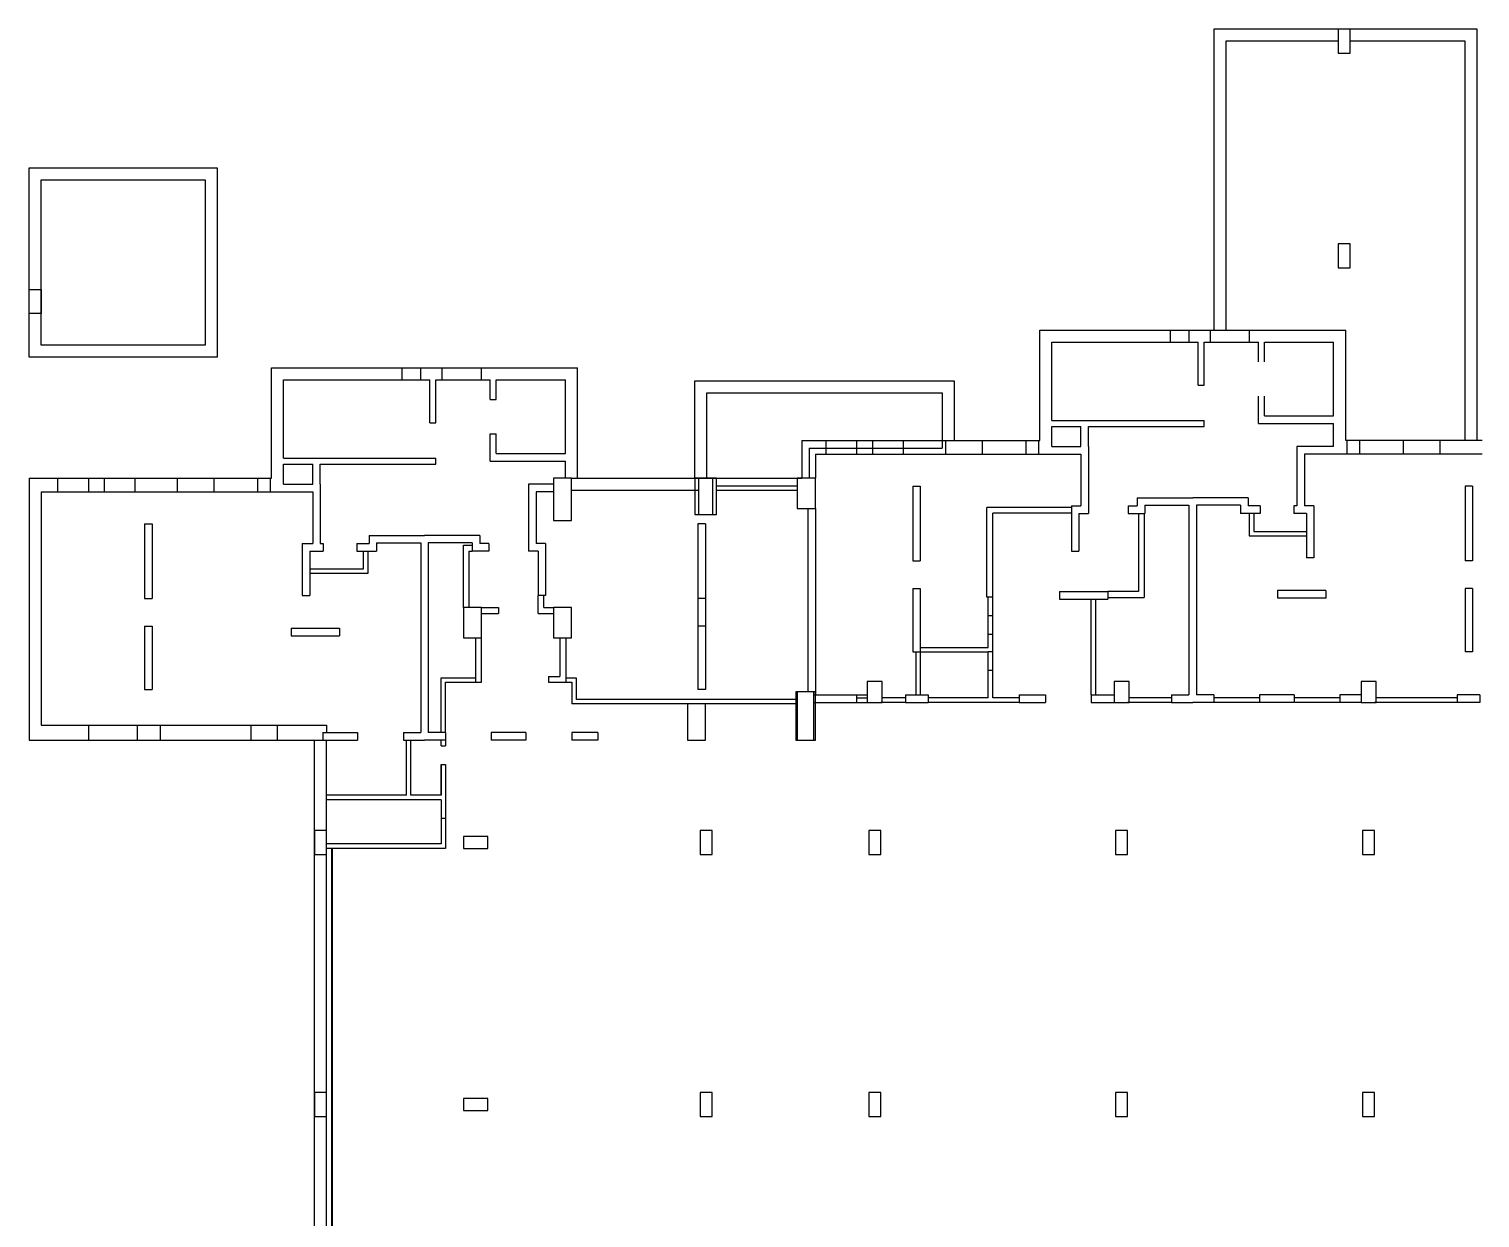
# Model space of a CAD drawing. Header units: metres. Extents: x -681087 to 1033303, y 74272 to 2630761.
# Drawn here: x -78597 to -30417, y 2420008 to 2459493 of the extents above; entities that cross this region are included whole.
import ezdxf

# ---------------------------------------------------------------- set-up
doc = ezdxf.new("R2010")
doc.units = ezdxf.units.M
for name, color, linetype in [('SKELETON_CLEAN', 7, 'Continuous'), ('SKELETON_ISOLATED', 1, 'Continuous'), ('SKELETON_ORIGINAL', 8, 'Continuous')]:
    doc.layers.add(name, color=color, linetype=linetype)

msp = doc.modelspace()

# ---------------------------------------------------------------- linework, layer by layer
at = {"layer": 'SKELETON_CLEAN'}
for p, q in [((-30507, 2459493), (-39252, 2459493)), ((-39252, 2459493), (-39252, 2449493)), ((-34727, 2459493), (-35127, 2459493)), ((-35127, 2459493), (-35127, 2458693)), ((-34727, 2458693), (-34727, 2459493)), ((-30507, 2445823), (-30507, 2459493)), ((-35127, 2459093), (-38852, 2459093)), ((-38852, 2459093), (-38852, 2449493)), ((-35127, 2458693), (-34727, 2458693)), ((-30907, 2459093), (-34727, 2459093)), ((-30907, 2445823), (-30907, 2459093)), ((-78597, 2454883), (-72347, 2454883)), ((-78597, 2448598), (-78597, 2454883)), ((-72347, 2454883), (-72347, 2448598)), ((-78197, 2454483), (-72747, 2454483)), ((-78197, 2448998), (-78197, 2454483)), ((-72747, 2454483), (-72747, 2448998)), ((-34727, 2452363), (-35127, 2452363)), ((-35127, 2452363), (-35127, 2451563)), ((-34727, 2451563), (-34727, 2452363)), ((-35127, 2451563), (-34727, 2451563)), ((-78597, 2450843), (-78197, 2450843)), ((-78597, 2450043), (-78597, 2450843)), ((-78197, 2450843), (-78197, 2450043)), ((-78197, 2450043), (-78597, 2450043)), ((-45037, 2449493), (-40697, 2449493)), ((-45037, 2445823), (-45037, 2449493)), ((-40697, 2449093), (-40697, 2449493)), ((-40697, 2449493), (-39367, 2449493)), ((-39367, 2449093), (-39367, 2449493)), ((-39367, 2449493), (-34877, 2449493)), ((-34877, 2445823), (-34877, 2449493)), ((-72747, 2448998), (-78197, 2448998)), ((-44637, 2449093), (-40697, 2449093)), ((-44637, 2446493), (-44637, 2449093)), ((-40697, 2449093), (-39777, 2449093)), ((-39777, 2447663), (-39777, 2449093)), ((-39577, 2449093), (-39367, 2449093)), ((-39577, 2447663), (-39577, 2449093)), ((-39367, 2449093), (-37777, 2449093)), ((-37777, 2448438), (-37777, 2449093)), ((-37577, 2449093), (-35277, 2449093)), ((-37577, 2448438), (-37577, 2449093)), ((-35277, 2446643), (-35277, 2449093)), ((-72347, 2448598), (-78597, 2448598)), ((-70547, 2448243), (-65587, 2448243)), ((-70547, 2444573), (-70547, 2448243)), ((-65587, 2447843), (-65587, 2448243)), ((-65587, 2448243), (-64877, 2448243)), ((-64877, 2447843), (-64877, 2448243)), ((-64877, 2448243), (-60387, 2448243)), ((-60387, 2444573), (-60387, 2448243)), ((-70147, 2447843), (-65587, 2447843)), ((-70147, 2445243), (-70147, 2447843)), ((-65587, 2447843), (-65287, 2447843)), ((-65287, 2446413), (-65287, 2447843)), ((-65087, 2447843), (-64877, 2447843)), ((-65087, 2446413), (-65087, 2447843)), ((-64877, 2447843), (-63287, 2447843)), ((-63287, 2447188), (-63287, 2447843)), ((-63087, 2447843), (-60787, 2447843)), ((-63087, 2447188), (-63087, 2447843)), ((-60787, 2445393), (-60787, 2447843)), ((-56492, 2444573), (-56492, 2447808)), ((-56492, 2447808), (-47873, 2447808)), ((-47873, 2447808), (-47873, 2445823)), ((-39777, 2447663), (-39577, 2447663)), ((-63287, 2447188), (-63087, 2447188)), ((-56092, 2447408), (-48273, 2447408)), ((-56092, 2444573), (-56092, 2447408)), ((-48273, 2447408), (-48273, 2445823)), ((-37777, 2446393), (-37777, 2447298)), ((-37577, 2446643), (-37577, 2447298)), ((-37577, 2446643), (-35277, 2446643)), ((-65287, 2446413), (-65087, 2446413)), ((-44637, 2446493), (-39577, 2446493)), ((-44637, 2445623), (-44637, 2446293)), ((-44637, 2446293), (-43667, 2446293)), ((-43667, 2445623), (-43667, 2446293)), ((-43417, 2445623), (-43417, 2446293)), ((-43417, 2446293), (-39577, 2446293)), ((-39577, 2446293), (-39577, 2446493)), ((-37777, 2446393), (-35277, 2446393)), ((-35277, 2445623), (-35277, 2446393)), ((-63287, 2445143), (-63287, 2446048)), ((-63287, 2446048), (-63087, 2446048)), ((-63087, 2445393), (-63087, 2446048)), ((-52937, 2445823), (-52137, 2445823)), ((-52937, 2445823), (-52937, 2444573)), ((-52137, 2445823), (-52137, 2445373)), ((-52137, 2445823), (-49572, 2445823)), ((-49572, 2445823), (-49572, 2445373)), ((-49572, 2445823), (-49057, 2445823)), ((-49057, 2445823), (-48167, 2445823)), ((-48272, 2445823), (-48272, 2445573)), ((-48167, 2445823), (-48167, 2445373)), ((-48167, 2445823), (-45077, 2445823)), ((-45077, 2445823), (-45077, 2445373)), ((-45077, 2445823), (-45037, 2445823)), ((-44637, 2445623), (-43667, 2445623)), ((-43417, 2445623), (-43417, 2443658)), ((-36497, 2445623), (-36497, 2443658)), ((-35277, 2445623), (-36497, 2445623)), ((-34837, 2445823), (-34877, 2445823)), ((-31747, 2445823), (-34837, 2445823)), ((-34837, 2445823), (-34837, 2445373)), ((-30857, 2445823), (-31747, 2445823)), ((-31747, 2445823), (-31747, 2445373)), ((-30342, 2445823), (-30857, 2445823)), ((-70147, 2445243), (-65087, 2445243)), ((-65087, 2445043), (-65087, 2445243)), ((-63287, 2445143), (-60787, 2445143)), ((-63087, 2445393), (-60787, 2445393)), ((-60787, 2444573), (-60787, 2445143)), ((-52687, 2445573), (-52687, 2444573)), ((-52687, 2445573), (-48272, 2445573)), ((-52487, 2445373), (-52137, 2445373)), ((-52487, 2445373), (-52487, 2444573)), ((-52137, 2445373), (-49572, 2445373)), ((-49572, 2445373), (-49307, 2445373)), ((-49307, 2445373), (-48167, 2445373)), ((-48167, 2445373), (-45077, 2445373)), ((-45077, 2445373), (-43667, 2445373)), ((-43667, 2445373), (-43667, 2443658)), ((-34837, 2445373), (-36247, 2445373)), ((-36247, 2445373), (-36247, 2443658)), ((-31747, 2445373), (-34837, 2445373)), ((-30607, 2445373), (-31747, 2445373)), ((-30342, 2445373), (-30607, 2445373)), ((-70147, 2444373), (-70147, 2445043)), ((-70147, 2445043), (-69177, 2445043)), ((-69177, 2444373), (-69177, 2445043)), ((-68927, 2444373), (-68927, 2445043)), ((-68927, 2445043), (-65087, 2445043)), ((-78597, 2444573), (-78037, 2444573)), ((-78597, 2444573), (-78597, 2435878)), ((-78147, 2444573), (-75082, 2444573)), ((-75082, 2444573), (-75082, 2444123)), ((-75082, 2444573), (-70547, 2444573)), ((-73677, 2444573), (-73677, 2444123)), ((-71007, 2444573), (-71007, 2444123)), ((-70147, 2444373), (-69177, 2444373)), ((-68927, 2444373), (-68927, 2442408)), ((-61187, 2444373), (-62007, 2444373)), ((-62007, 2444373), (-62007, 2442158)), ((-60587, 2444573), (-61187, 2444573)), ((-61187, 2444573), (-61187, 2443173)), ((-60587, 2443173), (-60587, 2444573)), ((-60587, 2444573), (-52937, 2444573)), ((-56492, 2444573), (-56492, 2443373)), ((-52487, 2444573), (-53087, 2444573)), ((-53087, 2444573), (-53087, 2443573)), ((-52487, 2443573), (-52487, 2444573)), ((-49252, 2444308), (-49252, 2441828)), ((-49252, 2444308), (-49002, 2444308)), ((-49002, 2444308), (-49002, 2441828)), ((-30912, 2444308), (-30912, 2441828)), ((-30662, 2444308), (-30912, 2444308)), ((-30662, 2444308), (-30662, 2441828)), ((-78197, 2444123), (-73677, 2444123)), ((-78197, 2444123), (-78197, 2436378)), ((-73677, 2444123), (-71007, 2444123)), ((-71007, 2444123), (-69177, 2444123)), ((-69177, 2444123), (-69177, 2442408)), ((-61187, 2444123), (-61757, 2444123)), ((-61757, 2444123), (-61757, 2442408)), ((-41797, 2443928), (-39957, 2443928)), ((-41797, 2443928), (-41797, 2443658)), ((-38117, 2443928), (-39957, 2443928)), ((-38117, 2443928), (-38117, 2443658)), ((-53087, 2443573), (-52487, 2443573)), ((-52487, 2443573), (-52487, 2437378)), ((-43982, 2443608), (-46787, 2443608)), ((-46787, 2440628), (-46787, 2443608)), ((-43982, 2443418), (-46597, 2443418)), ((-46597, 2440628), (-46597, 2443418)), ((-43982, 2443658), (-43982, 2442158)), ((-43982, 2443658), (-43667, 2443658)), ((-43732, 2443408), (-43732, 2442158)), ((-43732, 2443408), (-43417, 2443408)), ((-43417, 2443658), (-43417, 2443408)), ((-42097, 2443658), (-41797, 2443658)), ((-42097, 2443658), (-42097, 2443408)), ((-42097, 2443408), (-41547, 2443408)), ((-41757, 2443408), (-41757, 2440808)), ((-41567, 2443408), (-41567, 2440618)), ((-41547, 2443678), (-41547, 2443408)), ((-41547, 2443678), (-40082, 2443678)), ((-40082, 2443678), (-40082, 2437378)), ((-39832, 2443678), (-39832, 2437378)), ((-38367, 2443678), (-39832, 2443678)), ((-38367, 2443678), (-38367, 2443408)), ((-37717, 2443408), (-38367, 2443408)), ((-37717, 2443658), (-38117, 2443658)), ((-38077, 2443408), (-38077, 2442658)), ((-37927, 2443408), (-37927, 2442808)), ((-37717, 2443658), (-37717, 2443408)), ((-36597, 2443658), (-36597, 2443408)), ((-36497, 2443658), (-36597, 2443658)), ((-36182, 2443408), (-36597, 2443408)), ((-35932, 2443658), (-36247, 2443658)), ((-36182, 2443408), (-36182, 2441928)), ((-35932, 2443658), (-35932, 2441928)), ((-74762, 2443058), (-74762, 2440578)), ((-74762, 2443058), (-74512, 2443058)), ((-74512, 2443058), (-74512, 2440578)), ((-61187, 2443173), (-60587, 2443173)), ((-56387, 2443058), (-56387, 2439658)), ((-56137, 2443058), (-56387, 2443058)), ((-56137, 2443058), (-56137, 2439658)), ((-37927, 2442808), (-36182, 2442808)), ((-69527, 2442408), (-69527, 2440678)), ((-69527, 2442408), (-69177, 2442408)), ((-68927, 2442408), (-68827, 2442408)), ((-68827, 2442408), (-68827, 2442158)), ((-67707, 2442408), (-67707, 2442158)), ((-67707, 2442408), (-67307, 2442408)), ((-67307, 2442678), (-65467, 2442678)), ((-67307, 2442678), (-67307, 2442408)), ((-67057, 2442428), (-67057, 2442158)), ((-67057, 2442428), (-65592, 2442428)), ((-65592, 2442428), (-65592, 2436128)), ((-63627, 2442678), (-65467, 2442678)), ((-65342, 2442428), (-65342, 2436128)), ((-63877, 2442428), (-65342, 2442428)), ((-64167, 2440278), (-64167, 2442348)), ((-64167, 2442348), (-63877, 2442348)), ((-63877, 2442428), (-63877, 2442158)), ((-63627, 2442678), (-63627, 2442408)), ((-63327, 2442408), (-63627, 2442408)), ((-63327, 2442408), (-63327, 2442158)), ((-61442, 2442408), (-61757, 2442408)), ((-61442, 2442408), (-61442, 2440678)), ((-38077, 2442658), (-36182, 2442658)), ((-69277, 2442158), (-69277, 2440678)), ((-69277, 2442158), (-68827, 2442158)), ((-67707, 2442158), (-67057, 2442158)), ((-67497, 2442158), (-67497, 2441558)), ((-67347, 2442158), (-67347, 2441408)), ((-63977, 2440278), (-63977, 2442158)), ((-63977, 2442158), (-63877, 2442158)), ((-63327, 2442158), (-63877, 2442158)), ((-61692, 2442158), (-62007, 2442158)), ((-61692, 2442158), (-61692, 2440678)), ((-49252, 2441828), (-49002, 2441828)), ((-43982, 2442158), (-43732, 2442158)), ((-35932, 2441928), (-36182, 2441928)), ((-30662, 2441828), (-30912, 2441828)), ((-67497, 2441558), (-69242, 2441558)), ((-67347, 2441408), (-69242, 2441408)), ((-49252, 2440908), (-49002, 2440908)), ((-49252, 2440908), (-49252, 2438808)), ((-49002, 2440908), (-49002, 2438808)), ((-44377, 2440808), (-42777, 2440808)), ((-44377, 2440808), (-44377, 2440558)), ((-42777, 2440808), (-42777, 2440558)), ((-41757, 2440808), (-42777, 2440808)), ((-35537, 2440843), (-37137, 2440843)), ((-37137, 2440843), (-37137, 2440593)), ((-35537, 2440843), (-35537, 2440593)), ((-30662, 2440908), (-30912, 2440908)), ((-30912, 2440908), (-30912, 2438808)), ((-30662, 2440908), (-30662, 2438808)), ((-74762, 2440578), (-74512, 2440578)), ((-69527, 2440678), (-69277, 2440678)), ((-61442, 2440678), (-61692, 2440678)), ((-61692, 2440088), (-61692, 2440678)), ((-61502, 2440278), (-61502, 2440678)), ((-46597, 2440628), (-46787, 2440628)), ((-46747, 2438958), (-46747, 2440628)), ((-46597, 2437278), (-46597, 2440628)), ((-44377, 2440558), (-42777, 2440558)), ((-43327, 2437378), (-43327, 2440558)), ((-42777, 2440618), (-41567, 2440618)), ((-35537, 2440593), (-37137, 2440593)), ((-63567, 2440278), (-64167, 2440278)), ((-64167, 2440278), (-64167, 2439278)), ((-63567, 2439278), (-63567, 2440278)), ((-63567, 2440278), (-63012, 2440278)), ((-63567, 2440088), (-63012, 2440088)), ((-63012, 2440278), (-63012, 2440088)), ((-61692, 2440088), (-61187, 2440088)), ((-61502, 2440278), (-61187, 2440278)), ((-60587, 2440278), (-61187, 2440278)), ((-61187, 2440278), (-61187, 2439278)), ((-60587, 2439278), (-60587, 2440278)), ((-74762, 2439658), (-74512, 2439658)), ((-74762, 2439658), (-74762, 2437558)), ((-74512, 2439658), (-74512, 2437558)), ((-69887, 2439593), (-68287, 2439593)), ((-69887, 2439593), (-69887, 2439343)), ((-56137, 2439658), (-56387, 2439658)), ((-56387, 2439658), (-56387, 2437558)), ((-56137, 2439658), (-56137, 2437558)), ((-69887, 2439343), (-68287, 2439343)), ((-64167, 2439278), (-63567, 2439278)), ((-63757, 2437798), (-63757, 2439278)), ((-63567, 2437798), (-63567, 2439278)), ((-61187, 2439278), (-60587, 2439278)), ((-60967, 2439278), (-60967, 2437988)), ((-60777, 2439278), (-60777, 2437798)), ((-49002, 2438958), (-46747, 2438958)), ((-49252, 2438808), (-49002, 2438808)), ((-49002, 2438808), (-49002, 2437378)), ((-49002, 2438808), (-46747, 2438808)), ((-46747, 2437278), (-46747, 2438808)), ((-46597, 2438808), (-46747, 2438808)), ((-30662, 2438808), (-30912, 2438808)), ((-64917, 2436128), (-64917, 2437948)), ((-64917, 2437948), (-63757, 2437948)), ((-61347, 2437988), (-60967, 2437988)), ((-61347, 2437988), (-61347, 2437798)), ((-60777, 2437948), (-60427, 2437948)), ((-60427, 2437948), (-60427, 2437228)), ((-74762, 2437558), (-74512, 2437558)), ((-64767, 2436128), (-64767, 2437798)), ((-64767, 2437798), (-63757, 2437798)), ((-63757, 2437798), (-63567, 2437798)), ((-61347, 2437798), (-60777, 2437798)), ((-60777, 2437798), (-60577, 2437798)), ((-60577, 2437798), (-60577, 2437078)), ((-56137, 2437558), (-56387, 2437558)), ((-50267, 2437828), (-50767, 2437828)), ((-50767, 2437828), (-50767, 2437128)), ((-50267, 2437128), (-50267, 2437828)), ((-42067, 2437828), (-42567, 2437828)), ((-42567, 2437828), (-42567, 2437128)), ((-42067, 2437128), (-42067, 2437828)), ((-33867, 2437828), (-34367, 2437828)), ((-34367, 2437828), (-34367, 2437128)), ((-33867, 2437128), (-33867, 2437828)), ((-53137, 2437078), (-60577, 2437078)), ((-53137, 2437228), (-60427, 2437228)), ((-56137, 2437078), (-56737, 2437078)), ((-56737, 2437078), (-56737, 2435878)), ((-56137, 2435878), (-56137, 2437078)), ((-52537, 2437128), (-50767, 2437128)), ((-51117, 2437378), (-51117, 2437128)), ((-51117, 2437128), (-50766, 2437128)), ((-50767, 2437128), (-50267, 2437128)), ((-49497, 2437128), (-50316, 2437128)), ((-49497, 2437378), (-49497, 2437128)), ((-49497, 2437378), (-48737, 2437378)), ((-49497, 2437128), (-48737, 2437128)), ((-48737, 2437378), (-48737, 2437128)), ((-46747, 2437278), (-48737, 2437278)), ((-45717, 2437128), (-48737, 2437128)), ((-45717, 2437278), (-46597, 2437278)), ((-45717, 2437378), (-45717, 2437128)), ((-45717, 2437378), (-44847, 2437378)), ((-45717, 2437128), (-44847, 2437128)), ((-44847, 2437378), (-44847, 2437128)), ((-43327, 2437378), (-43327, 2437128)), ((-43327, 2437378), (-42567, 2437378)), ((-43327, 2437128), (-42567, 2437128)), ((-42567, 2437128), (-42067, 2437128)), ((-40657, 2437128), (-42116, 2437128)), ((-40657, 2437378), (-40657, 2437128)), ((-40657, 2437378), (-40082, 2437378)), ((-40657, 2437128), (-39957, 2437128)), ((-39257, 2437128), (-39957, 2437128)), ((-39257, 2437378), (-39832, 2437378)), ((-39257, 2437378), (-39257, 2437128)), ((-37737, 2437128), (-39257, 2437128)), ((-37737, 2437378), (-37737, 2437128)), ((-36587, 2437378), (-37737, 2437378)), ((-36587, 2437128), (-37737, 2437128)), ((-36587, 2437378), (-36587, 2437128)), ((-35067, 2437378), (-35067, 2437128)), ((-34367, 2437378), (-35067, 2437378)), ((-34367, 2437128), (-35067, 2437128)), ((-34367, 2437128), (-33867, 2437128)), ((-31177, 2437128), (-33916, 2437128)), ((-31177, 2437378), (-31177, 2437128)), ((-30417, 2437378), (-31177, 2437378)), ((-30417, 2437128), (-31177, 2437128)), ((-30417, 2437378), (-30417, 2437128)), ((-78197, 2436378), (-68717, 2436378)), ((-75007, 2436378), (-75007, 2435878)), ((-75007, 2436378), (-74247, 2436378)), ((-74247, 2436378), (-74247, 2435878)), ((-71227, 2436378), (-71227, 2435878)), ((-71227, 2436378), (-70357, 2436378)), ((-70357, 2436378), (-70357, 2435878)), ((-68837, 2436128), (-68837, 2435878)), ((-68837, 2436128), (-67687, 2436128)), ((-68717, 2436378), (-68717, 2436128)), ((-67687, 2436128), (-67687, 2435878)), ((-66167, 2436128), (-66167, 2435878)), ((-66167, 2436128), (-65592, 2436128)), ((-64767, 2436128), (-65342, 2436128)), ((-64767, 2436128), (-64767, 2435878)), ((-63247, 2436128), (-63247, 2435878)), ((-62097, 2436128), (-63247, 2436128)), ((-62097, 2436128), (-62097, 2435878)), ((-60577, 2436128), (-60577, 2435878)), ((-59707, 2436128), (-60577, 2436128)), ((-59707, 2436128), (-59707, 2435878)), ((-78597, 2435878), (-68837, 2435878)), ((-75007, 2435878), (-74247, 2435878)), ((-71227, 2435878), (-70357, 2435878)), ((-69116, 2400198), (-69116, 2435878)), ((-68837, 2435878), (-67687, 2435878)), ((-66167, 2435878), (-65467, 2435878)), ((-66067, 2434048), (-66067, 2435878)), ((-65917, 2434048), (-65917, 2435878)), ((-64767, 2435878), (-65467, 2435878)), ((-64917, 2435688), (-64917, 2435878)), ((-64917, 2435688), (-64767, 2435688)), ((-64767, 2435878), (-64767, 2435688)), ((-62097, 2435878), (-63247, 2435878)), ((-59707, 2435878), (-60577, 2435878)), ((-56737, 2435878), (-56137, 2435878)), ((-64917, 2434048), (-64917, 2435068)), ((-64917, 2435068), (-64767, 2435068)), ((-64767, 2435068), (-64767, 2432278)), ((-66067, 2434048), (-68716, 2434048)), ((-64917, 2433898), (-68716, 2433898)), ((-64917, 2434048), (-65917, 2434048)), ((-64917, 2433898), (-64917, 2432428)), ((-68716, 2432878), (-69116, 2432878)), ((-69116, 2432878), (-69116, 2432078)), ((-68716, 2432078), (-68716, 2432878)), ((-63366, 2432678), (-64166, 2432678)), ((-64166, 2432678), (-64166, 2432278)), ((-63366, 2432278), (-63366, 2432678)), ((-55916, 2432878), (-56316, 2432878)), ((-56316, 2432878), (-56316, 2432078)), ((-55916, 2432078), (-55916, 2432878)), ((-50316, 2432878), (-50716, 2432878)), ((-50716, 2432878), (-50716, 2432078)), ((-50316, 2432078), (-50316, 2432878)), ((-42116, 2432878), (-42516, 2432878)), ((-42516, 2432878), (-42516, 2432078)), ((-42116, 2432078), (-42116, 2432878)), ((-33916, 2432878), (-34316, 2432878)), ((-34316, 2432878), (-34316, 2432078)), ((-33916, 2432078), (-33916, 2432878)), ((-64917, 2432428), (-68716, 2432428)), ((-64767, 2432278), (-68716, 2432278)), ((-64166, 2432278), (-63366, 2432278)), ((-69116, 2432078), (-68716, 2432078)), ((-56316, 2432078), (-55916, 2432078)), ((-50716, 2432078), (-50316, 2432078)), ((-42516, 2432078), (-42116, 2432078)), ((-34316, 2432078), (-33916, 2432078)), ((-68716, 2424178), (-69116, 2424178)), ((-69116, 2424178), (-69116, 2423378)), ((-68716, 2423378), (-68716, 2424178)), ((-63366, 2423978), (-64166, 2423978)), ((-64166, 2423978), (-64166, 2423578)), ((-63366, 2423578), (-63366, 2423978)), ((-55916, 2424178), (-56316, 2424178)), ((-56316, 2424178), (-56316, 2423378)), ((-55916, 2423378), (-55916, 2424178)), ((-50316, 2424178), (-50716, 2424178)), ((-50716, 2424178), (-50716, 2423378)), ((-50316, 2423378), (-50316, 2424178)), ((-42116, 2424178), (-42516, 2424178)), ((-42516, 2424178), (-42516, 2423378)), ((-42116, 2423378), (-42116, 2424178)), ((-33916, 2424178), (-34316, 2424178)), ((-34316, 2424178), (-34316, 2423378)), ((-33916, 2423378), (-33916, 2424178)), ((-64166, 2423578), (-63366, 2423578)), ((-69116, 2423378), (-68716, 2423378)), ((-56316, 2423378), (-55916, 2423378)), ((-50716, 2423378), (-50316, 2423378)), ((-42516, 2423378), (-42116, 2423378)), ((-34316, 2423378), (-33916, 2423378))]:
    msp.add_line(p, q, dxfattribs=at)
at = {"layer": 'SKELETON_ISOLATED'}
for p, q in [((-40077, 2449093), (-40077, 2449493)), ((-38067, 2449093), (-38067, 2449493)), ((-66207, 2447843), (-66207, 2448243)), ((-63577, 2447843), (-63577, 2448243)), ((-51117, 2445823), (-51117, 2445373)), ((-50592, 2445823), (-50592, 2445373)), ((-46947, 2445823), (-46947, 2445373)), ((-45497, 2445823), (-45497, 2445373)), ((-34417, 2445823), (-34417, 2445373)), ((-32967, 2445823), (-32967, 2445373)), ((-77647, 2444573), (-77647, 2444123)), ((-76627, 2444573), (-76627, 2444123)), ((-76102, 2444573), (-76102, 2444123)), ((-72457, 2444573), (-72457, 2444123)), ((-70587, 2444573), (-70587, 2444123)), ((-60587, 2444173), (-56367, 2444173)), ((-55830, 2444573), (-56430, 2444573)), ((-56367, 2444573), (-56367, 2443373)), ((-55892, 2443373), (-55892, 2444573)), ((-55767, 2443373), (-55767, 2444573)), ((-55767, 2444323), (-53087, 2444323)), ((-55767, 2444173), (-53087, 2444173)), ((-56430, 2443373), (-55830, 2443373)), ((-52737, 2443573), (-52737, 2437478)), ((-56137, 2440578), (-56387, 2440578)), ((-43177, 2437378), (-43177, 2440558)), ((-46597, 2440008), (-46747, 2440008)), ((-68287, 2439575), (-68287, 2439355)), ((-46597, 2439388), (-46747, 2439388)), ((-49152, 2438808), (-49152, 2437378)), ((-46597, 2438188), (-46747, 2438188)), ((-53137, 2437478), (-53137, 2435878)), ((-52512, 2437478), (-53112, 2437478)), ((-53087, 2437478), (-53087, 2435878)), ((-52537, 2435878), (-52537, 2437478)), ((-52487, 2435878), (-52487, 2437478)), ((-52537, 2437378), (-50767, 2437378)), ((-51117, 2437278), (-50766, 2437278)), ((-49497, 2437278), (-50266, 2437278)), ((-40657, 2437278), (-42066, 2437278)), ((-37737, 2437278), (-39257, 2437278)), ((-35047, 2437278), (-36567, 2437278)), ((-35047, 2437128), (-36567, 2437128)), ((-31177, 2437278), (-33866, 2437278)), ((-76627, 2436378), (-76627, 2435878)), ((-68716, 2400648), (-68716, 2435878)), ((-53112, 2435878), (-52512, 2435878)), ((-64767, 2433278), (-64917, 2433278)), ((-68531, 2407078), (-68531, 2432278))]:
    msp.add_line(p, q, dxfattribs=at)
at = {"layer": 'SKELETON_ORIGINAL'}
for p, q in [((-30507, 2459493), (-39252, 2459493)), ((-39252, 2459493), (-39252, 2449493)), ((-34727, 2459493), (-35127, 2459493)), ((-35127, 2459493), (-35127, 2458693)), ((-34727, 2458693), (-34727, 2459493)), ((-30507, 2445823), (-30507, 2459493)), ((-35127, 2459093), (-38852, 2459093)), ((-38852, 2459093), (-38852, 2449493)), ((-35127, 2458693), (-34727, 2458693)), ((-30907, 2459093), (-34727, 2459093)), ((-30907, 2445823), (-30907, 2459093)), ((-78597, 2454883), (-72347, 2454883)), ((-78597, 2448598), (-78597, 2454883)), ((-72347, 2454883), (-72347, 2448598)), ((-78197, 2454483), (-72747, 2454483)), ((-78197, 2448998), (-78197, 2454483)), ((-72747, 2454483), (-72747, 2448998)), ((-34727, 2452363), (-35127, 2452363)), ((-35127, 2452363), (-35127, 2451563)), ((-34727, 2451563), (-34727, 2452363)), ((-35127, 2451563), (-34727, 2451563)), ((-78597, 2450843), (-78197, 2450843)), ((-78597, 2450043), (-78597, 2450843)), ((-78197, 2450843), (-78197, 2450043)), ((-78197, 2450043), (-78597, 2450043)), ((-45037, 2449493), (-40697, 2449493)), ((-45037, 2445823), (-45037, 2449493)), ((-40697, 2449093), (-40697, 2449493)), ((-40697, 2449493), (-39367, 2449493)), ((-40077, 2449093), (-40077, 2449493)), ((-39367, 2449093), (-39367, 2449493)), ((-39367, 2449493), (-34877, 2449493)), ((-38067, 2449093), (-38067, 2449493)), ((-34877, 2445823), (-34877, 2449493)), ((-72747, 2448998), (-78197, 2448998)), ((-44637, 2449093), (-40697, 2449093)), ((-44637, 2446493), (-44637, 2449093)), ((-40697, 2449093), (-39777, 2449093)), ((-39777, 2447663), (-39777, 2449093)), ((-39577, 2449093), (-39367, 2449093)), ((-39577, 2447663), (-39577, 2449093)), ((-39367, 2449093), (-37777, 2449093)), ((-37777, 2448438), (-37777, 2449093)), ((-37577, 2449093), (-35277, 2449093)), ((-37577, 2448438), (-37577, 2449093)), ((-35277, 2446643), (-35277, 2449093)), ((-72347, 2448598), (-78597, 2448598)), ((-70547, 2448243), (-65587, 2448243)), ((-70547, 2444573), (-70547, 2448243)), ((-66207, 2447843), (-66207, 2448243)), ((-65587, 2447843), (-65587, 2448243)), ((-65587, 2448243), (-64877, 2448243)), ((-64877, 2447843), (-64877, 2448243)), ((-64877, 2448243), (-60387, 2448243)), ((-63577, 2447843), (-63577, 2448243)), ((-60387, 2444573), (-60387, 2448243)), ((-70147, 2447843), (-65587, 2447843)), ((-70147, 2445243), (-70147, 2447843)), ((-65587, 2447843), (-65287, 2447843)), ((-65287, 2446413), (-65287, 2447843)), ((-65087, 2447843), (-64877, 2447843)), ((-65087, 2446413), (-65087, 2447843)), ((-64877, 2447843), (-63287, 2447843)), ((-63287, 2447188), (-63287, 2447843)), ((-63087, 2447843), (-60787, 2447843)), ((-63087, 2447188), (-63087, 2447843)), ((-60787, 2445393), (-60787, 2447843)), ((-56492, 2444573), (-56492, 2447808)), ((-56492, 2447808), (-47873, 2447808)), ((-47873, 2447808), (-47873, 2445823)), ((-39777, 2447663), (-39577, 2447663)), ((-63287, 2447188), (-63087, 2447188)), ((-56092, 2447408), (-48273, 2447408)), ((-56092, 2444573), (-56092, 2447408)), ((-48273, 2447408), (-48273, 2445823)), ((-37777, 2446393), (-37777, 2447298)), ((-37577, 2446643), (-37577, 2447298)), ((-37577, 2446643), (-35277, 2446643)), ((-65287, 2446413), (-65087, 2446413)), ((-44637, 2446493), (-39577, 2446493)), ((-44637, 2445623), (-44637, 2446293)), ((-44637, 2446293), (-43667, 2446293)), ((-43667, 2445623), (-43667, 2446293)), ((-43417, 2445623), (-43417, 2446293)), ((-43417, 2446293), (-39577, 2446293)), ((-39577, 2446293), (-39577, 2446493)), ((-37777, 2446393), (-35277, 2446393)), ((-35277, 2445623), (-35277, 2446393)), ((-63287, 2445143), (-63287, 2446048)), ((-63287, 2446048), (-63087, 2446048)), ((-63087, 2445393), (-63087, 2446048)), ((-52937, 2445823), (-52137, 2445823)), ((-52937, 2445823), (-52937, 2444573)), ((-52137, 2445823), (-52137, 2445373)), ((-52137, 2445823), (-49572, 2445823)), ((-51117, 2445823), (-51117, 2445373)), ((-50592, 2445823), (-50592, 2445373)), ((-49572, 2445823), (-49572, 2445373)), ((-49572, 2445823), (-49057, 2445823)), ((-49057, 2445823), (-48167, 2445823)), ((-48272, 2445823), (-48272, 2445573)), ((-48167, 2445823), (-48167, 2445373)), ((-48167, 2445823), (-45077, 2445823)), ((-46947, 2445823), (-46947, 2445373)), ((-45497, 2445823), (-45497, 2445373)), ((-45077, 2445823), (-45077, 2445373)), ((-45077, 2445823), (-45037, 2445823)), ((-44637, 2445623), (-43667, 2445623)), ((-43417, 2445623), (-43417, 2443658)), ((-36497, 2445623), (-36497, 2443658)), ((-35277, 2445623), (-36497, 2445623)), ((-34837, 2445823), (-34877, 2445823)), ((-31747, 2445823), (-34837, 2445823)), ((-34837, 2445823), (-34837, 2445373)), ((-34417, 2445823), (-34417, 2445373)), ((-32967, 2445823), (-32967, 2445373)), ((-30857, 2445823), (-31747, 2445823)), ((-31747, 2445823), (-31747, 2445373)), ((-30342, 2445823), (-30857, 2445823)), ((-70147, 2445243), (-65087, 2445243)), ((-65087, 2445043), (-65087, 2445243)), ((-63287, 2445143), (-60787, 2445143)), ((-63087, 2445393), (-60787, 2445393)), ((-60787, 2444573), (-60787, 2445143)), ((-52687, 2445573), (-52687, 2444573)), ((-52687, 2445573), (-48272, 2445573)), ((-52487, 2445373), (-52137, 2445373)), ((-52487, 2445373), (-52487, 2444573)), ((-52137, 2445373), (-49572, 2445373)), ((-49572, 2445373), (-49307, 2445373)), ((-49307, 2445373), (-48167, 2445373)), ((-48167, 2445373), (-45077, 2445373)), ((-45077, 2445373), (-43667, 2445373)), ((-43667, 2445373), (-43667, 2443658)), ((-34837, 2445373), (-36247, 2445373)), ((-36247, 2445373), (-36247, 2443658)), ((-31747, 2445373), (-34837, 2445373)), ((-30607, 2445373), (-31747, 2445373)), ((-30342, 2445373), (-30607, 2445373)), ((-70147, 2444373), (-70147, 2445043)), ((-70147, 2445043), (-69177, 2445043)), ((-69177, 2444373), (-69177, 2445043)), ((-68927, 2444373), (-68927, 2445043)), ((-68927, 2445043), (-65087, 2445043)), ((-78597, 2444573), (-78037, 2444573)), ((-78597, 2444573), (-78597, 2435878)), ((-78147, 2444573), (-75082, 2444573)), ((-77647, 2444573), (-77647, 2444123)), ((-76627, 2444573), (-76627, 2444123)), ((-76102, 2444573), (-76102, 2444123)), ((-75082, 2444573), (-75082, 2444123)), ((-75082, 2444573), (-70547, 2444573)), ((-73677, 2444573), (-73677, 2444123)), ((-72457, 2444573), (-72457, 2444123)), ((-71007, 2444573), (-71007, 2444123)), ((-70587, 2444573), (-70587, 2444123)), ((-70147, 2444373), (-69177, 2444373)), ((-68927, 2444373), (-68927, 2442408)), ((-61187, 2444373), (-62007, 2444373)), ((-62007, 2444373), (-62007, 2442158)), ((-60587, 2444573), (-61187, 2444573)), ((-61187, 2444573), (-61187, 2443173)), ((-60587, 2444573), (-61187, 2444573)), ((-61187, 2444573), (-61187, 2443173)), ((-60587, 2443173), (-60587, 2444573)), ((-60587, 2444573), (-52937, 2444573)), ((-60587, 2443173), (-60587, 2444573)), ((-60587, 2444173), (-56367, 2444173)), ((-55892, 2444573), (-56492, 2444573)), ((-56492, 2444573), (-56492, 2443373)), ((-55767, 2444573), (-56367, 2444573)), ((-56367, 2444573), (-56367, 2443373)), ((-55892, 2443373), (-55892, 2444573)), ((-55767, 2443373), (-55767, 2444573)), ((-55767, 2444323), (-53087, 2444323)), ((-55767, 2444173), (-53087, 2444173)), ((-52487, 2444573), (-53087, 2444573)), ((-53087, 2444573), (-53087, 2443573)), ((-52487, 2444573), (-53087, 2444573)), ((-53087, 2444573), (-53087, 2443573)), ((-52487, 2444573), (-53087, 2444573)), ((-53087, 2444573), (-53087, 2443573)), ((-52487, 2443573), (-52487, 2444573)), ((-52487, 2443573), (-52487, 2444573)), ((-52487, 2443573), (-52487, 2444573)), ((-49252, 2444308), (-49252, 2441828)), ((-49252, 2444308), (-49002, 2444308)), ((-49002, 2444308), (-49002, 2441828)), ((-30912, 2444308), (-30912, 2441828)), ((-30662, 2444308), (-30912, 2444308)), ((-30662, 2444308), (-30662, 2441828)), ((-78197, 2444123), (-73677, 2444123)), ((-78197, 2444123), (-78197, 2436378)), ((-73677, 2444123), (-71007, 2444123)), ((-71007, 2444123), (-69177, 2444123)), ((-69177, 2444123), (-69177, 2442408)), ((-61187, 2444123), (-61757, 2444123)), ((-61757, 2444123), (-61757, 2442408)), ((-41797, 2443928), (-39957, 2443928)), ((-41797, 2443928), (-41797, 2443658)), ((-38117, 2443928), (-39957, 2443928)), ((-38117, 2443928), (-38117, 2443658)), ((-56492, 2443373), (-55892, 2443373)), ((-56367, 2443373), (-55767, 2443373)), ((-53087, 2443573), (-52487, 2443573)), ((-53087, 2443573), (-52487, 2443573)), ((-53087, 2443573), (-52487, 2443573)), ((-52737, 2443573), (-52737, 2437478)), ((-52487, 2443573), (-52487, 2437378)), ((-43982, 2443608), (-46787, 2443608)), ((-46787, 2440628), (-46787, 2443608)), ((-43982, 2443418), (-46597, 2443418)), ((-46597, 2440628), (-46597, 2443418)), ((-43982, 2443658), (-43982, 2442158)), ((-43982, 2443658), (-43667, 2443658)), ((-43732, 2443408), (-43732, 2442158)), ((-43732, 2443408), (-43417, 2443408)), ((-43417, 2443658), (-43417, 2443408)), ((-42097, 2443658), (-41797, 2443658)), ((-42097, 2443658), (-42097, 2443408)), ((-42097, 2443408), (-41547, 2443408)), ((-41757, 2443408), (-41757, 2440808)), ((-41567, 2443408), (-41567, 2440618)), ((-41547, 2443678), (-41547, 2443408)), ((-41547, 2443678), (-40082, 2443678)), ((-40082, 2443678), (-40082, 2437378)), ((-39832, 2443678), (-39832, 2437378)), ((-38367, 2443678), (-39832, 2443678)), ((-38367, 2443678), (-38367, 2443408)), ((-37717, 2443408), (-38367, 2443408)), ((-37717, 2443658), (-38117, 2443658)), ((-38077, 2443408), (-38077, 2442658)), ((-37927, 2443408), (-37927, 2442808)), ((-37717, 2443658), (-37717, 2443408)), ((-36597, 2443658), (-36597, 2443408)), ((-36497, 2443658), (-36597, 2443658)), ((-36182, 2443408), (-36597, 2443408)), ((-35932, 2443658), (-36247, 2443658)), ((-36182, 2443408), (-36182, 2441928)), ((-35932, 2443658), (-35932, 2441928)), ((-74762, 2443058), (-74762, 2440578)), ((-74762, 2443058), (-74512, 2443058)), ((-74512, 2443058), (-74512, 2440578)), ((-61187, 2443173), (-60587, 2443173)), ((-61187, 2443173), (-60587, 2443173)), ((-56387, 2443058), (-56387, 2439658)), ((-56137, 2443058), (-56387, 2443058)), ((-56137, 2443058), (-56137, 2439658)), ((-37927, 2442808), (-36182, 2442808)), ((-69527, 2442408), (-69527, 2440678)), ((-69527, 2442408), (-69177, 2442408)), ((-68927, 2442408), (-68827, 2442408)), ((-68827, 2442408), (-68827, 2442158)), ((-67707, 2442408), (-67707, 2442158)), ((-67707, 2442408), (-67307, 2442408)), ((-67307, 2442678), (-65467, 2442678)), ((-67307, 2442678), (-67307, 2442408)), ((-67057, 2442428), (-67057, 2442158)), ((-67057, 2442428), (-65592, 2442428)), ((-65592, 2442428), (-65592, 2436128)), ((-63627, 2442678), (-65467, 2442678)), ((-65342, 2442428), (-65342, 2436128)), ((-63877, 2442428), (-65342, 2442428)), ((-64167, 2440278), (-64167, 2442348)), ((-64167, 2442348), (-63877, 2442348)), ((-63877, 2442428), (-63877, 2442158)), ((-63627, 2442678), (-63627, 2442408)), ((-63327, 2442408), (-63627, 2442408)), ((-63327, 2442408), (-63327, 2442158)), ((-61442, 2442408), (-61757, 2442408)), ((-61442, 2442408), (-61442, 2440678)), ((-38077, 2442658), (-36182, 2442658)), ((-69277, 2442158), (-69277, 2440678)), ((-69277, 2442158), (-68827, 2442158)), ((-67707, 2442158), (-67057, 2442158)), ((-67497, 2442158), (-67497, 2441558)), ((-67347, 2442158), (-67347, 2441408)), ((-63977, 2440278), (-63977, 2442158)), ((-63977, 2442158), (-63877, 2442158)), ((-63327, 2442158), (-63877, 2442158)), ((-61692, 2442158), (-62007, 2442158)), ((-61692, 2442158), (-61692, 2440678)), ((-49252, 2441828), (-49002, 2441828)), ((-43982, 2442158), (-43732, 2442158)), ((-35932, 2441928), (-36182, 2441928)), ((-30662, 2441828), (-30912, 2441828)), ((-67497, 2441558), (-69242, 2441558)), ((-67347, 2441408), (-69242, 2441408)), ((-49252, 2440908), (-49002, 2440908)), ((-49252, 2440908), (-49252, 2438808)), ((-49002, 2440908), (-49002, 2438808)), ((-44377, 2440808), (-42777, 2440808)), ((-44377, 2440808), (-44377, 2440558)), ((-42777, 2440808), (-42777, 2440558)), ((-41757, 2440808), (-42777, 2440808)), ((-35537, 2440843), (-37137, 2440843)), ((-37137, 2440843), (-37137, 2440593)), ((-35537, 2440843), (-35537, 2440593)), ((-30662, 2440908), (-30912, 2440908)), ((-30912, 2440908), (-30912, 2438808)), ((-30662, 2440908), (-30662, 2438808)), ((-74762, 2440578), (-74512, 2440578)), ((-69527, 2440678), (-69277, 2440678)), ((-61442, 2440678), (-61692, 2440678)), ((-61692, 2440088), (-61692, 2440678)), ((-61502, 2440278), (-61502, 2440678)), ((-56137, 2440578), (-56387, 2440578)), ((-46597, 2440628), (-46787, 2440628)), ((-46747, 2438958), (-46747, 2440628)), ((-46597, 2437278), (-46597, 2440628)), ((-44377, 2440558), (-42777, 2440558)), ((-43327, 2437378), (-43327, 2440558)), ((-43177, 2437378), (-43177, 2440558)), ((-42777, 2440618), (-41567, 2440618)), ((-35537, 2440593), (-37137, 2440593)), ((-63567, 2440278), (-64167, 2440278)), ((-64167, 2440278), (-64167, 2439278)), ((-63567, 2440278), (-64167, 2440278)), ((-64167, 2440278), (-64167, 2439278)), ((-63567, 2439278), (-63567, 2440278)), ((-63567, 2439278), (-63567, 2440278)), ((-63567, 2440278), (-63012, 2440278)), ((-63567, 2440088), (-63012, 2440088)), ((-63012, 2440278), (-63012, 2440088)), ((-61692, 2440088), (-61187, 2440088)), ((-61502, 2440278), (-61187, 2440278)), ((-60587, 2440278), (-61187, 2440278)), ((-61187, 2440278), (-61187, 2439278)), ((-60587, 2440278), (-61187, 2440278)), ((-61187, 2440278), (-61187, 2439278)), ((-60587, 2439278), (-60587, 2440278)), ((-60587, 2439278), (-60587, 2440278)), ((-46597, 2440008), (-46747, 2440008)), ((-74762, 2439658), (-74512, 2439658)), ((-74762, 2439658), (-74762, 2437558)), ((-74512, 2439658), (-74512, 2437558)), ((-69887, 2439593), (-68287, 2439593)), ((-69887, 2439593), (-69887, 2439343)), ((-68287, 2439593), (-68287, 2439343)), ((-68287, 2439558), (-68287, 2439368)), ((-56137, 2439658), (-56387, 2439658)), ((-56387, 2439658), (-56387, 2437558)), ((-56137, 2439658), (-56137, 2437558)), ((-46597, 2439388), (-46747, 2439388)), ((-69887, 2439343), (-68287, 2439343)), ((-64167, 2439278), (-63567, 2439278)), ((-64167, 2439278), (-63567, 2439278)), ((-63757, 2437798), (-63757, 2439278)), ((-63567, 2437798), (-63567, 2439278)), ((-61187, 2439278), (-60587, 2439278)), ((-61187, 2439278), (-60587, 2439278)), ((-60967, 2439278), (-60967, 2437988)), ((-60777, 2439278), (-60777, 2437798)), ((-49002, 2438958), (-46747, 2438958)), ((-49252, 2438808), (-49002, 2438808)), ((-49152, 2438808), (-49152, 2437378)), ((-49002, 2438808), (-49002, 2437378)), ((-49002, 2438808), (-46747, 2438808)), ((-46747, 2437278), (-46747, 2438808)), ((-46597, 2438808), (-46747, 2438808)), ((-30662, 2438808), (-30912, 2438808)), ((-64917, 2436128), (-64917, 2437948)), ((-64917, 2437948), (-63757, 2437948)), ((-61347, 2437988), (-60967, 2437988)), ((-61347, 2437988), (-61347, 2437798)), ((-60777, 2437948), (-60427, 2437948)), ((-60427, 2437948), (-60427, 2437228)), ((-46597, 2438188), (-46747, 2438188)), ((-74762, 2437558), (-74512, 2437558)), ((-64767, 2436128), (-64767, 2437798)), ((-64767, 2437798), (-63757, 2437798)), ((-63757, 2437798), (-63567, 2437798)), ((-61347, 2437798), (-60777, 2437798)), ((-60777, 2437798), (-60577, 2437798)), ((-60577, 2437798), (-60577, 2437078)), ((-56137, 2437558), (-56387, 2437558)), ((-52537, 2437478), (-53137, 2437478)), ((-53137, 2437478), (-53137, 2435878)), ((-52487, 2437478), (-53087, 2437478)), ((-53087, 2437478), (-53087, 2435878)), ((-52537, 2435878), (-52537, 2437478)), ((-52487, 2435878), (-52487, 2437478)), ((-50267, 2437828), (-50767, 2437828)), ((-50767, 2437828), (-50767, 2437128)), ((-50267, 2437128), (-50267, 2437828)), ((-42067, 2437828), (-42567, 2437828)), ((-42567, 2437828), (-42567, 2437128)), ((-42067, 2437128), (-42067, 2437828)), ((-33867, 2437828), (-34367, 2437828)), ((-34367, 2437828), (-34367, 2437128)), ((-33867, 2437128), (-33867, 2437828)), ((-53137, 2437078), (-60577, 2437078)), ((-53137, 2437228), (-60427, 2437228)), ((-56137, 2437078), (-56737, 2437078)), ((-56737, 2437078), (-56737, 2435878)), ((-56137, 2437078), (-56737, 2437078)), ((-56737, 2437078), (-56737, 2435878)), ((-56137, 2435878), (-56137, 2437078)), ((-56137, 2435878), (-56137, 2437078)), ((-52537, 2437378), (-50767, 2437378)), ((-52537, 2437128), (-50767, 2437128)), ((-51117, 2437378), (-51117, 2437128)), ((-51117, 2437278), (-50766, 2437278)), ((-51117, 2437128), (-50766, 2437128)), ((-50767, 2437128), (-50267, 2437128)), ((-49497, 2437128), (-50316, 2437128)), ((-49497, 2437278), (-50266, 2437278)), ((-49497, 2437378), (-49497, 2437128)), ((-49497, 2437378), (-48737, 2437378)), ((-49497, 2437128), (-48737, 2437128)), ((-48737, 2437378), (-48737, 2437128)), ((-46747, 2437278), (-48737, 2437278)), ((-45717, 2437128), (-48737, 2437128)), ((-45717, 2437278), (-46597, 2437278)), ((-45717, 2437378), (-45717, 2437128)), ((-45717, 2437378), (-44847, 2437378)), ((-45717, 2437128), (-44847, 2437128)), ((-44847, 2437378), (-44847, 2437128)), ((-43327, 2437378), (-43327, 2437128)), ((-43327, 2437378), (-42567, 2437378)), ((-43327, 2437128), (-42567, 2437128)), ((-42567, 2437128), (-42067, 2437128)), ((-40657, 2437128), (-42116, 2437128)), ((-40657, 2437278), (-42066, 2437278)), ((-40657, 2437378), (-40657, 2437128)), ((-40657, 2437378), (-40082, 2437378)), ((-40657, 2437128), (-39957, 2437128)), ((-39257, 2437128), (-39957, 2437128)), ((-39257, 2437378), (-39832, 2437378)), ((-39257, 2437378), (-39257, 2437128)), ((-37737, 2437278), (-39257, 2437278)), ((-37737, 2437128), (-39257, 2437128)), ((-37737, 2437378), (-37737, 2437128)), ((-36587, 2437378), (-37737, 2437378)), ((-36587, 2437128), (-37737, 2437128)), ((-36587, 2437378), (-36587, 2437128)), ((-35047, 2437278), (-36567, 2437278)), ((-35047, 2437128), (-36567, 2437128)), ((-35067, 2437378), (-35067, 2437128)), ((-34367, 2437378), (-35067, 2437378)), ((-34367, 2437128), (-35067, 2437128)), ((-34367, 2437128), (-33867, 2437128)), ((-31177, 2437128), (-33916, 2437128)), ((-31177, 2437278), (-33866, 2437278)), ((-31177, 2437378), (-31177, 2437128)), ((-30417, 2437378), (-31177, 2437378)), ((-30417, 2437128), (-31177, 2437128)), ((-30417, 2437378), (-30417, 2437128)), ((-78197, 2436378), (-68717, 2436378)), ((-76627, 2436378), (-76627, 2435878)), ((-75007, 2436378), (-75007, 2435878)), ((-75007, 2436378), (-74247, 2436378)), ((-74247, 2436378), (-74247, 2435878)), ((-71227, 2436378), (-71227, 2435878)), ((-71227, 2436378), (-70357, 2436378)), ((-70357, 2436378), (-70357, 2435878)), ((-68837, 2436128), (-68837, 2435878)), ((-68837, 2436128), (-67687, 2436128)), ((-68717, 2436378), (-68717, 2436128)), ((-67687, 2436128), (-67687, 2435878)), ((-66167, 2436128), (-66167, 2435878)), ((-66167, 2436128), (-65592, 2436128)), ((-64767, 2436128), (-65342, 2436128)), ((-64767, 2436128), (-64767, 2435878)), ((-63247, 2436128), (-63247, 2435878)), ((-62097, 2436128), (-63247, 2436128)), ((-62097, 2436128), (-62097, 2435878)), ((-60577, 2436128), (-60577, 2435878)), ((-59707, 2436128), (-60577, 2436128)), ((-59707, 2436128), (-59707, 2435878)), ((-78597, 2435878), (-68837, 2435878)), ((-75007, 2435878), (-74247, 2435878)), ((-71227, 2435878), (-70357, 2435878)), ((-69116, 2400198), (-69116, 2435878)), ((-68837, 2435878), (-67687, 2435878)), ((-68716, 2400648), (-68716, 2435878)), ((-66167, 2435878), (-65467, 2435878)), ((-66067, 2434048), (-66067, 2435878)), ((-65917, 2434048), (-65917, 2435878)), ((-64767, 2435878), (-65467, 2435878)), ((-64917, 2435688), (-64917, 2435878)), ((-64917, 2435688), (-64917, 2435878)), ((-64917, 2435688), (-64917, 2435878)), ((-64917, 2435688), (-64767, 2435688)), ((-64767, 2435878), (-64767, 2435688)), ((-62097, 2435878), (-63247, 2435878)), ((-59707, 2435878), (-60577, 2435878)), ((-56737, 2435878), (-56137, 2435878)), ((-56737, 2435878), (-56137, 2435878)), ((-53137, 2435878), (-52537, 2435878)), ((-53087, 2435878), (-52487, 2435878)), ((-64917, 2434048), (-64917, 2435068)), ((-64917, 2435068), (-64767, 2435068)), ((-64917, 2435068), (-64917, 2434048)), ((-64767, 2435068), (-64767, 2432278)), ((-66067, 2434048), (-68716, 2434048)), ((-64917, 2433898), (-68716, 2433898)), ((-64917, 2434048), (-65917, 2434048)), ((-64917, 2433898), (-64917, 2432428)), ((-64767, 2433278), (-64917, 2433278)), ((-68716, 2432878), (-69116, 2432878)), ((-69116, 2432878), (-69116, 2432078)), ((-68716, 2432078), (-68716, 2432878)), ((-63366, 2432678), (-64166, 2432678)), ((-64166, 2432678), (-64166, 2432278)), ((-63366, 2432278), (-63366, 2432678)), ((-55916, 2432878), (-56316, 2432878)), ((-56316, 2432878), (-56316, 2432078)), ((-55916, 2432078), (-55916, 2432878)), ((-50316, 2432878), (-50716, 2432878)), ((-50716, 2432878), (-50716, 2432078)), ((-50316, 2432078), (-50316, 2432878)), ((-42116, 2432878), (-42516, 2432878)), ((-42516, 2432878), (-42516, 2432078)), ((-42116, 2432078), (-42116, 2432878)), ((-33916, 2432878), (-34316, 2432878)), ((-34316, 2432878), (-34316, 2432078)), ((-33916, 2432078), (-33916, 2432878)), ((-64917, 2432428), (-68716, 2432428)), ((-64767, 2432278), (-68716, 2432278)), ((-68546, 2407078), (-68546, 2432278)), ((-68516, 2407078), (-68516, 2432278)), ((-64166, 2432278), (-63366, 2432278)), ((-69116, 2432078), (-68716, 2432078)), ((-56316, 2432078), (-55916, 2432078)), ((-50716, 2432078), (-50316, 2432078)), ((-42516, 2432078), (-42116, 2432078)), ((-34316, 2432078), (-33916, 2432078)), ((-68716, 2424178), (-69116, 2424178)), ((-69116, 2424178), (-69116, 2423378)), ((-68716, 2423378), (-68716, 2424178)), ((-63366, 2423978), (-64166, 2423978)), ((-64166, 2423978), (-64166, 2423578)), ((-63366, 2423578), (-63366, 2423978)), ((-55916, 2424178), (-56316, 2424178)), ((-56316, 2424178), (-56316, 2423378)), ((-55916, 2423378), (-55916, 2424178)), ((-50316, 2424178), (-50716, 2424178)), ((-50716, 2424178), (-50716, 2423378)), ((-50316, 2423378), (-50316, 2424178)), ((-42116, 2424178), (-42516, 2424178)), ((-42516, 2424178), (-42516, 2423378)), ((-42116, 2423378), (-42116, 2424178)), ((-33916, 2424178), (-34316, 2424178)), ((-34316, 2424178), (-34316, 2423378)), ((-33916, 2423378), (-33916, 2424178)), ((-64166, 2423578), (-63366, 2423578)), ((-69116, 2423378), (-68716, 2423378)), ((-56316, 2423378), (-55916, 2423378)), ((-50716, 2423378), (-50316, 2423378)), ((-42516, 2423378), (-42116, 2423378)), ((-34316, 2423378), (-33916, 2423378))]:
    msp.add_line(p, q, dxfattribs=at)

doc.saveas('drawing.dxf')
